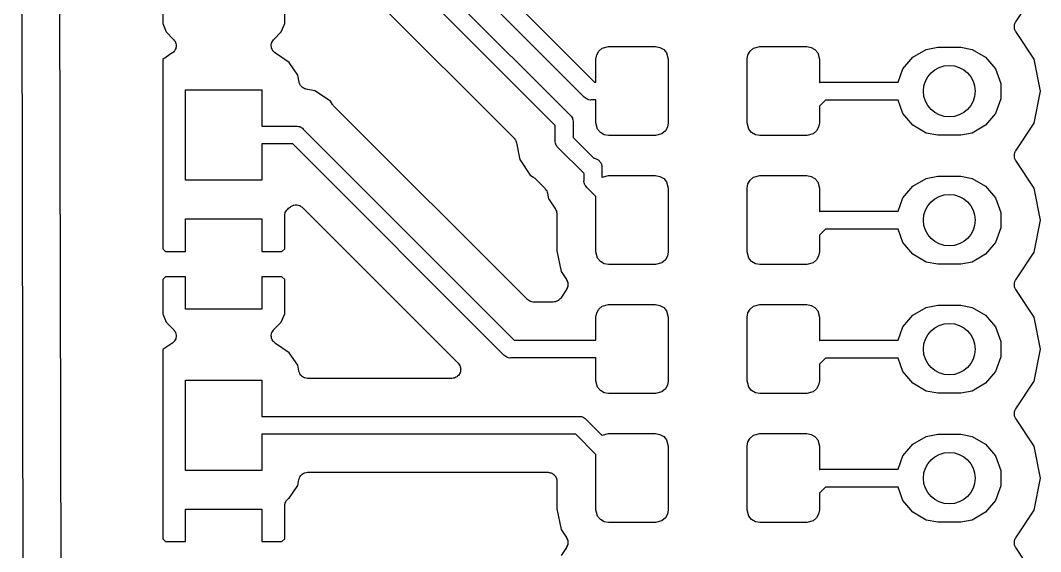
# Model space of a CAD drawing. Extents: x 81 to 178, y -172 to -32.
# Drawn here: x 121.16 to 141.24, y -93.01 to -82.55 of the extents above; entities that cross this region are included whole.
import ezdxf

# ---------------------------------------------------------------- set-up
doc = ezdxf.new("R2010")
doc.units = 0
doc.header["$MEASUREMENT"] = 0
doc.layers.add('BLACK', color=7, linetype='CONTINUOUS')

msp = doc.modelspace()

# ---------------------------------------------------------------- linework, layer by layer
at = {"layer": 'BLACK', "linetype": 'CONTINUOUS'}
for p, q in [((121.158, -69.7485), (121.285, -129.451)), ((121.97, -99.0132), (121.909, -70.2095)), ((127.062, -78.3688), (132.462, -83.769)), ((132.26, -84.0623), (126.768, -78.5704)), ((126.54, -78.9783), (131.983, -84.4212)), ((131.689, -84.6229), (126.338, -79.2716)), ((126.66, -80.6539), (130.88, -84.8739)), ((123.961, -81.9403), (123.961, -82.6161)), ((126.361, -82.6161), (126.361, -81.9403)), ((140.755, -82.5798), (141.118, -82.0366)), ((123.961, -82.6161), (124.03, -82.7815)), ((126.292, -82.7815), (126.361, -82.6161)), ((140.727, -82.6579), (140.73, -82.6469)), ((140.728, -82.677), (140.727, -82.6579)), ((140.727, -82.6961), (140.728, -82.677)), ((140.73, -82.7071), (140.727, -82.6961)), ((140.73, -82.6469), (140.731, -82.6354)), ((140.731, -82.7186), (140.73, -82.7071)), ((140.731, -82.6354), (140.739, -82.6179)), ((140.739, -82.7361), (140.731, -82.7186)), ((140.739, -82.6179), (140.744, -82.5996)), ((140.744, -82.7544), (140.739, -82.7361)), ((140.744, -82.5996), (140.751, -82.5903)), ((140.751, -82.5903), (140.755, -82.5798)), ((124.03, -82.7815), (124.174, -82.9264)), ((124.174, -82.9264), (124.176, -82.9291)), ((124.176, -82.9291), (124.176, -82.9293)), ((124.176, -82.9293), (124.178, -82.9312)), ((124.178, -82.9312), (124.182, -82.9347)), ((124.182, -82.9347), (124.195, -82.9559)), ((126.127, -82.9559), (126.14, -82.9347)), ((126.14, -82.9347), (126.144, -82.9312)), ((126.144, -82.9312), (126.146, -82.9293)), ((126.146, -82.9291), (126.148, -82.9264)), ((126.146, -82.9293), (126.146, -82.9291)), ((126.148, -82.9264), (126.292, -82.7815)), ((140.751, -82.7637), (140.744, -82.7544)), ((140.755, -82.7742), (140.751, -82.7637)), ((141.118, -83.3174), (140.755, -82.7742)), ((124.19, -83.1553), (124.187, -83.1596)), ((124.191, -83.1538), (124.19, -83.1553)), ((124.192, -83.1529), (124.191, -83.1538)), ((124.194, -83.1505), (124.192, -83.1529)), ((124.204, -83.1281), (124.194, -83.1505)), ((124.195, -82.9559), (124.209, -82.9762)), ((124.216, -83.1063), (124.204, -83.1281)), ((124.209, -82.9762), (124.21, -82.9797)), ((124.21, -82.9797), (124.21, -82.9798)), ((124.21, -82.9798), (124.211, -82.9809)), ((124.211, -82.9809), (124.211, -82.9817)), ((124.211, -82.9817), (124.214, -82.9866)), ((124.214, -82.9866), (124.219, -83.011)), ((124.217, -83.101), (124.216, -83.1063)), ((124.218, -83.0993), (124.217, -83.101)), ((124.22, -83.0955), (124.218, -83.0988)), ((124.218, -83.0988), (124.218, -83.0993)), ((124.219, -83.011), (124.225, -83.0349)), ((124.222, -83.0708), (124.22, -83.0955)), ((124.226, -83.0462), (124.222, -83.0708)), ((124.225, -83.0349), (124.225, -83.0387)), ((124.225, -83.0387), (124.225, -83.0388)), ((124.225, -83.0388), (124.225, -83.0406)), ((124.225, -83.0406), (124.226, -83.0462)), ((126.096, -83.0462), (126.097, -83.0406)), ((126.1, -83.0707), (126.096, -83.0462)), ((126.097, -83.0349), (126.103, -83.0109)), ((126.097, -83.0387), (126.097, -83.0349)), ((126.097, -83.0388), (126.097, -83.0387)), ((126.097, -83.0406), (126.097, -83.0388)), ((126.102, -83.0955), (126.1, -83.0707)), ((126.104, -83.0988), (126.102, -83.0955)), ((126.103, -83.0109), (126.108, -82.9866)), ((126.104, -83.0993), (126.104, -83.0988)), ((126.105, -83.101), (126.104, -83.0993)), ((126.106, -83.1063), (126.105, -83.101)), ((126.117, -83.1281), (126.106, -83.1063)), ((126.108, -82.9866), (126.111, -82.9817)), ((126.111, -82.9809), (126.112, -82.9798)), ((126.111, -82.9817), (126.111, -82.9809)), ((126.112, -82.9797), (126.113, -82.9762)), ((126.112, -82.9798), (126.112, -82.9797)), ((126.113, -82.9762), (126.127, -82.9559)), ((126.128, -83.1505), (126.117, -83.1281)), ((126.13, -83.1529), (126.128, -83.1505)), ((126.131, -83.1538), (126.13, -83.1529)), ((126.132, -83.1553), (126.131, -83.1538)), ((126.135, -83.1596), (126.132, -83.1553)), ((132.548, -83.1583), (132.614, -83.1025)), ((132.614, -83.1025), (132.739, -83.069)), ((132.739, -83.069), (133.664, -83.069)), ((133.664, -83.069), (133.75, -83.0841)), ((133.75, -83.0841), (133.825, -83.1275)), ((133.825, -83.1275), (133.881, -83.194)), ((135.523, -83.1583), (135.589, -83.1025)), ((135.589, -83.1025), (135.714, -83.069)), ((135.714, -83.069), (136.639, -83.069)), ((136.639, -83.069), (136.725, -83.0841)), ((136.725, -83.0841), (136.8, -83.1275)), ((136.8, -83.1275), (136.856, -83.194)), ((138.73, -83.2752), (138.994, -83.123)), ((138.994, -83.123), (139.218, -83.0834)), ((139.218, -83.0834), (139.674, -83.0834)), ((139.674, -83.0834), (139.898, -83.123)), ((139.898, -83.123), (140.162, -83.2752)), ((124.141, -83.1998), (123.961, -83.3203)), ((123.961, -83.3203), (123.961, -86.3965)), ((124.142, -83.1997), (124.141, -83.1998)), ((124.147, -83.1958), (124.142, -83.1994)), ((124.142, -83.1994), (124.142, -83.1997)), ((124.148, -83.1948), (124.147, -83.1958)), ((124.151, -83.1935), (124.148, -83.1948)), ((124.169, -83.176), (124.151, -83.1935)), ((124.187, -83.1596), (124.169, -83.176)), ((126.153, -83.176), (126.135, -83.1596)), ((126.171, -83.1935), (126.153, -83.176)), ((126.174, -83.1948), (126.171, -83.1935)), ((126.175, -83.1958), (126.174, -83.1948)), ((126.18, -83.1994), (126.175, -83.1958)), ((126.18, -83.1997), (126.18, -83.1994)), ((126.181, -83.1998), (126.18, -83.1997)), ((126.452, -83.3809), (126.181, -83.1998)), ((132.489, -83.319), (132.504, -83.2335)), ((132.489, -83.769), (132.489, -83.319)), ((132.504, -83.2335), (132.548, -83.1583)), ((133.881, -83.194), (133.914, -83.319)), ((133.914, -83.319), (133.914, -84.569)), ((135.464, -83.319), (135.479, -83.2335)), ((135.464, -84.569), (135.464, -83.319)), ((135.479, -83.2335), (135.523, -83.1583)), ((136.856, -83.194), (136.889, -83.319)), ((136.889, -83.319), (136.889, -83.7775)), ((138.534, -83.5085), (138.73, -83.2752)), ((140.162, -83.2752), (140.358, -83.5085)), ((141.244, -83.947), (141.118, -83.3174)), ((126.617, -83.629), (126.452, -83.3809)), ((138.438, -83.772), (138.534, -83.5085)), ((140.358, -83.5085), (140.462, -83.7947)), ((126.645, -83.7684), (126.617, -83.629)), ((124.411, -85.7016), (124.411, -83.9216)), ((124.411, -83.9216), (125.911, -83.9216)), ((125.911, -83.9216), (125.911, -84.6366)), ((126.649, -83.7791), (126.645, -83.7684)), ((126.651, -83.7905), (126.649, -83.7791)), ((126.66, -83.8073), (126.651, -83.7905)), ((126.667, -83.8251), (126.66, -83.8073)), ((126.675, -83.8337), (126.667, -83.8251)), ((126.68, -83.8438), (126.675, -83.8337)), ((126.695, -83.8564), (126.68, -83.8438)), ((126.707, -83.8707), (126.695, -83.8564)), ((126.717, -83.8763), (126.707, -83.8707)), ((126.726, -83.8839), (126.717, -83.8763)), ((126.744, -83.8908), (126.726, -83.8839)), ((126.761, -83.9), (126.744, -83.8908)), ((126.772, -83.9017), (126.761, -83.9)), ((126.783, -83.9059), (126.772, -83.9017)), ((126.956, -83.9403), (126.783, -83.9059)), ((127.261, -84.1447), (126.956, -83.9403)), ((132.462, -83.769), (132.489, -83.769)), ((136.889, -83.7775), (136.898, -83.776)), ((136.898, -83.776), (136.92, -83.77)), ((136.92, -83.77), (136.943, -83.772)), ((136.943, -83.772), (138.438, -83.772)), ((140.462, -83.7947), (140.462, -84.0993)), ((141.118, -84.5766), (141.244, -83.947)), ((127.304, -84.2076), (127.261, -84.1447)), ((132.275, -84.0801), (132.26, -84.0623)), ((132.295, -84.0917), (132.275, -84.0801)), ((132.314, -84.1051), (132.295, -84.0917)), ((132.322, -84.1071), (132.314, -84.1051)), ((132.329, -84.111), (132.322, -84.1071)), ((132.351, -84.115), (132.329, -84.111)), ((132.374, -84.121), (132.351, -84.115)), ((132.397, -84.119), (132.374, -84.121)), ((132.489, -84.119), (132.397, -84.119)), ((132.489, -84.569), (132.489, -84.119)), ((137.008, -84.122), (136.889, -84.241)), ((138.438, -84.122), (137.008, -84.122)), ((138.534, -84.3855), (138.438, -84.122)), ((140.462, -84.0993), (140.358, -84.3855)), ((127.315, -84.2201), (127.304, -84.2076)), ((127.325, -84.2341), (127.315, -84.2201)), ((131.139, -88.0477), (127.325, -84.2341)), ((136.889, -84.241), (136.889, -84.569)), ((131.983, -84.4212), (132, -84.4362)), ((132, -84.4362), (132.012, -84.4563)), ((132.012, -84.4563), (132.025, -84.4753)), ((132.025, -84.4753), (132.027, -84.4828)), ((132.027, -84.4828), (132.031, -84.4896)), ((132.031, -84.4896), (132.035, -84.5125)), ((132.035, -84.5125), (132.041, -84.5349)), ((132.041, -84.5349), (132.039, -84.558)), ((132.039, -84.558), (132.039, -84.859)), ((138.73, -84.6188), (138.534, -84.3855)), ((140.358, -84.3855), (140.162, -84.6188)), ((125.911, -84.6366), (126.587, -84.6366)), ((126.587, -84.6366), (126.61, -84.6346)), ((126.61, -84.6346), (126.633, -84.6406)), ((126.633, -84.6406), (126.655, -84.6446)), ((126.655, -84.6446), (126.662, -84.6485)), ((126.662, -84.6485), (126.67, -84.6506)), ((126.67, -84.6506), (126.689, -84.6639)), ((126.689, -84.6639), (126.709, -84.6755)), ((126.709, -84.6755), (126.724, -84.6933)), ((126.724, -84.6933), (130.879, -88.849)), ((131.689, -84.9238), (131.689, -84.6229)), ((132.523, -84.694), (132.489, -84.569)), ((132.579, -84.7605), (132.523, -84.694)), ((132.654, -84.8039), (132.579, -84.7605)), ((133.856, -84.7297), (133.789, -84.7855)), ((133.899, -84.6545), (133.856, -84.7297)), ((133.914, -84.569), (133.899, -84.6545)), ((135.498, -84.694), (135.464, -84.569)), ((135.554, -84.7605), (135.498, -84.694)), ((135.629, -84.8039), (135.554, -84.7605)), ((136.831, -84.7297), (136.764, -84.7855)), ((136.874, -84.6545), (136.831, -84.7297)), ((136.889, -84.569), (136.874, -84.6545)), ((138.994, -84.771), (138.73, -84.6188)), ((140.162, -84.6188), (139.898, -84.771)), ((140.755, -85.1198), (141.118, -84.5766)), ((130.88, -84.8739), (130.892, -84.8911)), ((130.892, -84.8911), (130.906, -84.9068)), ((130.906, -84.9068), (130.909, -84.9158)), ((130.909, -84.9158), (130.915, -84.9237)), ((130.915, -84.9237), (130.92, -84.9439)), ((130.92, -84.9439), (130.928, -84.9635)), ((130.928, -84.9635), (130.981, -85.2307)), ((131.687, -84.9469), (131.689, -84.9238)), ((131.693, -84.9694), (131.687, -84.9469)), ((132.039, -84.859), (132.449, -85.269)), ((132.739, -84.819), (132.654, -84.8039)), ((133.664, -84.819), (132.739, -84.819)), ((133.789, -84.7855), (133.664, -84.819)), ((135.714, -84.819), (135.629, -84.8039)), ((136.639, -84.819), (135.714, -84.819)), ((136.764, -84.7855), (136.639, -84.819)), ((139.218, -84.8106), (138.994, -84.771)), ((139.674, -84.8106), (139.218, -84.8106)), ((139.898, -84.771), (139.674, -84.8106)), ((126.522, -84.9866), (125.911, -84.9866)), ((125.911, -84.9866), (125.911, -85.7016)), ((130.678, -89.1424), (126.522, -84.9866)), ((131.697, -84.9922), (131.693, -84.9694)), ((131.701, -84.999), (131.697, -84.9922)), ((131.703, -85.0065), (131.701, -84.999)), ((131.717, -85.0256), (131.703, -85.0065)), ((131.728, -85.0457), (131.717, -85.0256)), ((131.746, -85.0606), (131.728, -85.0457)), ((132.248, -85.5624), (131.746, -85.0606)), ((140.731, -85.1754), (140.739, -85.1579)), ((140.739, -85.1579), (140.744, -85.1396)), ((140.744, -85.1396), (140.751, -85.1303)), ((140.751, -85.1303), (140.755, -85.1198)), ((130.981, -85.2307), (130.981, -85.2307)), ((130.981, -85.2307), (130.993, -85.2924)), ((130.993, -85.2924), (131.197, -85.5983)), ((132.449, -85.269), (132.461, -85.269)), ((132.461, -85.269), (132.476, -85.2743)), ((132.476, -85.2743), (132.491, -85.277)), ((132.491, -85.277), (132.505, -85.2848)), ((132.505, -85.2848), (132.519, -85.2901)), ((132.519, -85.2901), (132.531, -85.3001)), ((132.531, -85.3001), (132.545, -85.3079)), ((132.545, -85.3079), (132.555, -85.3198)), ((132.555, -85.3198), (132.567, -85.3298)), ((132.567, -85.3298), (132.574, -85.3433)), ((132.574, -85.3433), (132.584, -85.3552)), ((132.584, -85.3552), (132.59, -85.3698)), ((140.727, -85.1979), (140.73, -85.1869)), ((140.728, -85.217), (140.727, -85.1979)), ((140.727, -85.2361), (140.728, -85.217)), ((140.73, -85.2471), (140.727, -85.2361)), ((140.73, -85.1869), (140.731, -85.1754)), ((140.731, -85.2586), (140.73, -85.2471)), ((140.739, -85.2761), (140.731, -85.2586)), ((140.744, -85.2944), (140.739, -85.2761)), ((140.751, -85.3037), (140.744, -85.2944)), ((140.755, -85.3142), (140.751, -85.3037)), ((141.118, -85.8574), (140.755, -85.3142)), ((132.255, -85.5716), (132.248, -85.5624)), ((132.59, -85.3698), (132.597, -85.3832)), ((132.597, -85.3832), (132.6, -85.3985)), ((132.6, -85.3985), (132.605, -85.4132)), ((132.605, -85.4132), (132.605, -85.4287)), ((132.605, -85.4287), (132.605, -85.4287)), ((132.605, -85.4287), (132.605, -85.6402)), ((125.911, -85.7016), (124.411, -85.7016)), ((131.197, -85.5983), (131.26, -85.6404)), ((131.26, -85.6404), (131.273, -85.6523)), ((131.273, -85.6523), (131.287, -85.6621)), ((131.287, -85.6621), (131.487, -85.8623)), ((132.253, -85.7281), (132.255, -85.705)), ((132.259, -85.7506), (132.253, -85.7281)), ((132.255, -85.705), (132.255, -85.5716)), ((132.264, -85.7734), (132.259, -85.7506)), ((132.605, -85.6402), (132.611, -85.6455)), ((132.611, -85.6455), (132.614, -85.6425)), ((132.614, -85.6425), (132.739, -85.609)), ((132.739, -85.609), (133.664, -85.609)), ((133.664, -85.609), (133.75, -85.6241)), ((133.75, -85.6241), (133.825, -85.6675)), ((133.825, -85.6675), (133.881, -85.734)), ((133.881, -85.734), (133.914, -85.859)), ((135.479, -85.7735), (135.523, -85.6983)), ((135.523, -85.6983), (135.589, -85.6425)), ((135.589, -85.6425), (135.714, -85.609)), ((135.714, -85.609), (136.639, -85.609)), ((136.639, -85.609), (136.725, -85.6241)), ((136.725, -85.6241), (136.8, -85.6675)), ((136.8, -85.6675), (136.856, -85.734)), ((136.856, -85.734), (136.889, -85.859)), ((138.73, -85.8152), (138.994, -85.663)), ((138.994, -85.663), (139.218, -85.6234)), ((139.218, -85.6234), (139.674, -85.6234)), ((139.674, -85.6234), (139.898, -85.663)), ((139.898, -85.663), (140.162, -85.8152)), ((131.487, -85.8623), (131.499, -85.8795)), ((131.499, -85.8795), (131.513, -85.8953)), ((131.513, -85.8953), (131.516, -85.9043)), ((131.516, -85.9043), (131.522, -85.9121)), ((131.522, -85.9121), (131.527, -85.9324)), ((131.527, -85.9324), (131.535, -85.9519)), ((131.535, -85.9519), (131.558, -86.0666)), ((132.267, -85.7802), (132.264, -85.7734)), ((132.269, -85.7878), (132.267, -85.7802)), ((132.283, -85.8068), (132.269, -85.7878)), ((132.294, -85.8269), (132.283, -85.8068)), ((132.312, -85.8418), (132.294, -85.8269)), ((132.489, -86.019), (132.312, -85.8418)), ((133.914, -85.859), (133.914, -87.109)), ((135.464, -85.859), (135.479, -85.7735)), ((135.464, -87.109), (135.464, -85.859)), ((136.889, -85.859), (136.889, -86.3175)), ((138.534, -86.0485), (138.73, -85.8152)), ((140.162, -85.8152), (140.358, -86.0485)), ((141.244, -86.487), (141.118, -85.8574)), ((131.558, -86.0666), (131.559, -86.0736)), ((131.559, -86.0736), (131.692, -86.272)), ((132.489, -87.109), (132.489, -86.019)), ((138.438, -86.312), (138.534, -86.0485)), ((140.358, -86.0485), (140.462, -86.3347)), ((126.365, -86.3721), (126.368, -86.3475)), ((126.368, -86.3475), (126.371, -86.3423)), ((126.371, -86.3423), (126.372, -86.3366)), ((126.372, -86.3366), (126.384, -86.3152)), ((126.384, -86.3152), (126.395, -86.293)), ((126.395, -86.293), (126.399, -86.289)), ((126.399, -86.289), (126.402, -86.284)), ((126.402, -86.284), (126.421, -86.2681)), ((126.421, -86.2681), (126.439, -86.251)), ((126.439, -86.251), (126.466, -86.2326)), ((126.466, -86.2326), (126.482, -86.2166)), ((126.482, -86.2166), (126.483, -86.2157)), ((126.483, -86.2157), (126.485, -86.2144)), ((126.485, -86.2144), (126.511, -86.2023)), ((126.511, -86.2023), (126.536, -86.1897)), ((126.536, -86.1897), (126.538, -86.1895)), ((126.538, -86.1895), (126.54, -86.1887)), ((126.54, -86.1887), (126.568, -86.1862)), ((126.568, -86.1862), (126.597, -86.1831)), ((126.597, -86.1831), (126.598, -86.1836)), ((126.598, -86.1836), (126.6, -86.1834)), ((126.6, -86.1834), (126.628, -86.1908)), ((126.628, -86.1908), (126.656, -86.1975)), ((126.656, -86.1975), (126.657, -86.1986)), ((126.657, -86.1986), (126.659, -86.1991)), ((126.659, -86.1991), (126.682, -86.2155)), ((126.682, -86.2155), (126.706, -86.2313)), ((126.706, -86.2313), (126.707, -86.2329)), ((126.707, -86.2329), (126.709, -86.234)), ((126.709, -86.234), (129.778, -89.3029)), ((131.692, -86.272), (131.7, -86.2912)), ((131.7, -86.2912), (131.711, -86.3093)), ((131.711, -86.3093), (131.712, -86.3188)), ((131.712, -86.3188), (131.716, -86.3276)), ((131.716, -86.3276), (131.718, -86.3485)), ((131.718, -86.3485), (131.721, -86.3692)), ((131.721, -86.3692), (131.721, -87.0918)), ((136.889, -86.3175), (136.898, -86.316)), ((136.898, -86.316), (136.92, -86.31)), ((136.92, -86.31), (136.943, -86.312)), ((136.943, -86.312), (138.438, -86.312)), ((140.462, -86.3347), (140.462, -86.6393)), ((123.961, -86.3965), (123.961, -86.3965)), ((123.961, -86.3965), (123.961, -87.0479)), ((124.411, -87.1016), (124.411, -86.4616)), ((124.411, -86.4616), (125.911, -86.4616)), ((125.911, -86.4616), (125.911, -87.1016)), ((126.361, -86.3965), (126.365, -86.3721)), ((126.361, -87.0479), (126.361, -86.3965)), ((141.118, -87.1166), (141.244, -86.487)), ((137.008, -86.662), (136.889, -86.781)), ((138.438, -86.662), (137.008, -86.662)), ((138.534, -86.9255), (138.438, -86.662)), ((140.462, -86.6393), (140.358, -86.9255)), ((136.889, -86.781), (136.889, -87.109)), ((138.73, -87.1588), (138.534, -86.9255)), ((140.358, -86.9255), (140.162, -87.1588)), ((123.961, -87.0479), (124.015, -87.1016)), ((124.015, -87.1016), (124.411, -87.1016)), ((125.911, -87.1016), (126.307, -87.1016)), ((126.307, -87.1016), (126.361, -87.0479)), ((131.721, -87.0918), (131.802, -87.4973)), ((132.523, -87.234), (132.489, -87.109)), ((133.914, -87.109), (133.899, -87.1945)), ((135.498, -87.234), (135.464, -87.109)), ((136.889, -87.109), (136.874, -87.1945)), ((138.994, -87.311), (138.73, -87.1588)), ((140.162, -87.1588), (139.898, -87.311)), ((140.755, -87.6598), (141.118, -87.1166)), ((132.579, -87.3005), (132.523, -87.234)), ((132.654, -87.3439), (132.579, -87.3005)), ((132.739, -87.359), (132.654, -87.3439)), ((133.664, -87.359), (132.739, -87.359)), ((133.789, -87.3255), (133.664, -87.359)), ((133.856, -87.2697), (133.789, -87.3255)), ((133.899, -87.1945), (133.856, -87.2697)), ((135.554, -87.3005), (135.498, -87.234)), ((135.629, -87.3439), (135.554, -87.3005)), ((135.714, -87.359), (135.629, -87.3439)), ((136.639, -87.359), (135.714, -87.359)), ((136.764, -87.3255), (136.639, -87.359)), ((136.831, -87.2697), (136.764, -87.3255)), ((136.874, -87.1945), (136.831, -87.2697)), ((139.218, -87.3506), (138.994, -87.311)), ((139.674, -87.3506), (139.218, -87.3506)), ((139.898, -87.311), (139.674, -87.3506)), ((131.802, -87.4973), (131.908, -87.6568)), ((124.015, -87.6016), (123.961, -87.6553)), ((123.961, -87.6553), (123.961, -88.3311)), ((124.411, -87.6016), (124.015, -87.6016)), ((124.411, -88.2416), (124.411, -87.6016)), ((126.307, -87.6016), (125.911, -87.6016)), ((125.911, -87.6016), (125.911, -88.2416)), ((126.361, -87.6553), (126.307, -87.6016)), ((126.361, -88.3311), (126.361, -87.6553)), ((131.908, -87.6568), (131.913, -87.6673)), ((131.913, -87.6673), (131.92, -87.6766)), ((131.92, -87.6766), (131.925, -87.6949)), ((131.925, -87.6949), (131.933, -87.7124)), ((131.933, -87.7124), (131.934, -87.7239)), ((131.934, -87.7239), (131.937, -87.7349)), ((131.937, -87.7731), (131.934, -87.7841)), ((131.937, -87.7349), (131.936, -87.754)), ((131.936, -87.754), (131.937, -87.7731)), ((140.727, -87.7379), (140.73, -87.7269)), ((140.728, -87.757), (140.727, -87.7379)), ((140.727, -87.7761), (140.728, -87.757)), ((140.73, -87.7269), (140.731, -87.7154)), ((140.731, -87.7154), (140.739, -87.6979)), ((140.739, -87.6979), (140.744, -87.6796)), ((140.744, -87.6796), (140.751, -87.6703)), ((140.751, -87.6703), (140.755, -87.6598)), ((131.908, -87.8512), (131.795, -88.0212)), ((131.913, -87.8407), (131.908, -87.8512)), ((131.92, -87.8314), (131.913, -87.8407)), ((131.925, -87.8131), (131.92, -87.8314)), ((131.933, -87.7956), (131.925, -87.8131)), ((131.934, -87.7841), (131.933, -87.7956)), ((140.73, -87.7871), (140.727, -87.7761)), ((140.731, -87.7986), (140.73, -87.7871)), ((140.739, -87.8161), (140.731, -87.7986)), ((140.744, -87.8344), (140.739, -87.8161)), ((140.751, -87.8437), (140.744, -87.8344)), ((140.755, -87.8542), (140.751, -87.8437)), ((141.118, -88.3974), (140.755, -87.8542)), ((131.145, -88.0522), (131.139, -88.0477)), ((131.15, -88.0581), (131.145, -88.0522)), ((131.17, -88.0695), (131.15, -88.0581)), ((131.189, -88.0826), (131.17, -88.0695)), ((131.196, -88.0846), (131.189, -88.0826)), ((131.203, -88.0884), (131.196, -88.0846)), ((131.225, -88.0924), (131.203, -88.0884)), ((131.247, -88.0983), (131.225, -88.0924)), ((131.255, -88.0977), (131.247, -88.0983)), ((131.263, -88.099), (131.255, -88.0977)), ((131.649, -88.099), (131.263, -88.099)), ((131.674, -88.0947), (131.649, -88.099)), ((131.698, -88.092), (131.674, -88.0947)), ((131.703, -88.0895), (131.698, -88.092)), ((131.709, -88.0884), (131.703, -88.0895)), ((131.731, -88.0761), (131.709, -88.0884)), ((131.753, -88.0651), (131.731, -88.0761)), ((131.757, -88.061), (131.753, -88.0651)), ((131.762, -88.0581), (131.757, -88.061)), ((131.778, -88.0391), (131.762, -88.0581)), ((131.795, -88.0212), (131.778, -88.0391)), ((132.614, -88.1825), (132.739, -88.149)), ((132.739, -88.149), (133.664, -88.149)), ((133.664, -88.149), (133.75, -88.1641)), ((133.75, -88.1641), (133.825, -88.2075)), ((135.589, -88.1825), (135.714, -88.149)), ((135.714, -88.149), (136.639, -88.149)), ((136.639, -88.149), (136.725, -88.1641)), ((136.725, -88.1641), (136.8, -88.2075)), ((138.994, -88.203), (139.218, -88.1634)), ((139.218, -88.1634), (139.674, -88.1634)), ((139.674, -88.1634), (139.898, -88.203)), ((123.961, -88.3311), (124.03, -88.4965)), ((125.911, -88.2416), (124.411, -88.2416)), ((126.292, -88.4965), (126.361, -88.3311)), ((132.489, -88.399), (132.504, -88.3135)), ((132.504, -88.3135), (132.548, -88.2383)), ((132.548, -88.2383), (132.614, -88.1825)), ((133.825, -88.2075), (133.881, -88.274)), ((133.881, -88.274), (133.914, -88.399)), ((135.464, -88.399), (135.479, -88.3135)), ((135.479, -88.3135), (135.523, -88.2383)), ((135.523, -88.2383), (135.589, -88.1825)), ((136.8, -88.2075), (136.856, -88.274)), ((136.856, -88.274), (136.889, -88.399)), ((138.534, -88.5885), (138.73, -88.3552)), ((138.73, -88.3552), (138.994, -88.203)), ((139.898, -88.203), (140.162, -88.3552)), ((140.162, -88.3552), (140.358, -88.5885)), ((124.03, -88.4965), (124.174, -88.6414)), ((126.148, -88.6414), (126.292, -88.4965)), ((132.489, -88.849), (132.489, -88.399)), ((133.914, -88.399), (133.914, -89.649)), ((135.464, -89.649), (135.464, -88.399)), ((136.889, -88.399), (136.889, -88.8575)), ((141.244, -89.027), (141.118, -88.3974)), ((124.174, -88.6414), (124.176, -88.6441)), ((124.176, -88.6441), (124.176, -88.6443)), ((124.176, -88.6443), (124.178, -88.6462)), ((124.178, -88.6462), (124.182, -88.6497)), ((124.182, -88.6497), (124.195, -88.6709)), ((124.195, -88.6709), (124.209, -88.6912)), ((124.209, -88.6912), (124.21, -88.6947)), ((124.21, -88.6947), (124.21, -88.6948)), ((124.21, -88.6948), (124.211, -88.6959)), ((124.211, -88.6959), (124.211, -88.6967)), ((124.211, -88.6967), (124.214, -88.7016)), ((124.214, -88.7016), (124.219, -88.726)), ((124.219, -88.726), (124.225, -88.7499)), ((124.226, -88.7612), (124.222, -88.7858)), ((124.225, -88.7499), (124.225, -88.7537)), ((124.225, -88.7537), (124.225, -88.7538)), ((124.225, -88.7538), (124.225, -88.7556)), ((124.225, -88.7556), (124.226, -88.7612)), ((126.096, -88.7612), (126.097, -88.7556)), ((126.1, -88.7857), (126.096, -88.7612)), ((126.097, -88.7499), (126.103, -88.7259)), ((126.097, -88.7537), (126.097, -88.7499)), ((126.097, -88.7538), (126.097, -88.7537)), ((126.097, -88.7556), (126.097, -88.7538)), ((126.103, -88.7259), (126.108, -88.7016)), ((126.108, -88.7016), (126.111, -88.6967)), ((126.111, -88.6959), (126.112, -88.6948)), ((126.111, -88.6967), (126.111, -88.6959)), ((126.112, -88.6947), (126.113, -88.6912)), ((126.112, -88.6948), (126.112, -88.6947)), ((126.113, -88.6912), (126.127, -88.6709)), ((126.127, -88.6709), (126.14, -88.6497)), ((126.14, -88.6497), (126.144, -88.6462)), ((126.144, -88.6462), (126.146, -88.6443)), ((126.146, -88.6441), (126.148, -88.6414)), ((126.146, -88.6443), (126.146, -88.6441)), ((138.438, -88.852), (138.534, -88.5885)), ((140.358, -88.5885), (140.462, -88.8747)), ((124.141, -88.9148), (123.961, -89.0353)), ((124.142, -88.9147), (124.141, -88.9148)), ((124.147, -88.9108), (124.142, -88.9144)), ((124.142, -88.9144), (124.142, -88.9147)), ((124.148, -88.9098), (124.147, -88.9108)), ((124.151, -88.9085), (124.148, -88.9098)), ((124.169, -88.891), (124.151, -88.9085)), ((124.187, -88.8746), (124.169, -88.891)), ((124.19, -88.8703), (124.187, -88.8746)), ((124.191, -88.8688), (124.19, -88.8703)), ((124.192, -88.8679), (124.191, -88.8688)), ((124.194, -88.8655), (124.192, -88.8679)), ((124.204, -88.8431), (124.194, -88.8655)), ((124.216, -88.8213), (124.204, -88.8431)), ((124.217, -88.816), (124.216, -88.8213)), ((124.218, -88.8143), (124.217, -88.816)), ((124.22, -88.8105), (124.218, -88.8138)), ((124.218, -88.8138), (124.218, -88.8143)), ((124.222, -88.7858), (124.22, -88.8105)), ((126.102, -88.8105), (126.1, -88.7857)), ((126.104, -88.8138), (126.102, -88.8105)), ((126.104, -88.8143), (126.104, -88.8138)), ((126.105, -88.816), (126.104, -88.8143)), ((126.106, -88.8213), (126.105, -88.816)), ((126.117, -88.8431), (126.106, -88.8213)), ((126.128, -88.8655), (126.117, -88.8431)), ((126.13, -88.8679), (126.128, -88.8655)), ((126.131, -88.8688), (126.13, -88.8679)), ((126.132, -88.8703), (126.131, -88.8688)), ((126.135, -88.8746), (126.132, -88.8703)), ((126.153, -88.891), (126.135, -88.8746)), ((126.171, -88.9085), (126.153, -88.891)), ((126.174, -88.9098), (126.171, -88.9085)), ((126.175, -88.9108), (126.174, -88.9098)), ((126.18, -88.9144), (126.175, -88.9108)), ((126.18, -88.9147), (126.18, -88.9144)), ((126.181, -88.9148), (126.18, -88.9147)), ((126.452, -89.0959), (126.181, -88.9148)), ((130.879, -88.849), (132.489, -88.849)), ((136.889, -88.8575), (136.898, -88.856)), ((136.898, -88.856), (136.92, -88.85)), ((136.92, -88.85), (136.943, -88.852)), ((136.943, -88.852), (138.438, -88.852)), ((140.462, -88.8747), (140.462, -89.1793)), ((123.961, -89.0353), (123.961, -92.1115)), ((126.617, -89.344), (126.452, -89.0959)), ((130.693, -89.1601), (130.678, -89.1424)), ((130.713, -89.1717), (130.693, -89.1601)), ((130.732, -89.1851), (130.713, -89.1717)), ((140.462, -89.1793), (140.358, -89.4655)), ((141.118, -89.6566), (141.244, -89.027)), ((126.641, -89.4608), (126.617, -89.344)), ((129.778, -89.3029), (129.791, -89.3216)), ((129.791, -89.3216), (129.806, -89.3391)), ((129.806, -89.3391), (129.808, -89.3463)), ((129.808, -89.3463), (129.813, -89.3527)), ((129.813, -89.3527), (129.819, -89.3747)), ((129.819, -89.3747), (129.826, -89.3962)), ((130.739, -89.1871), (130.732, -89.1851)), ((130.746, -89.191), (130.739, -89.1871)), ((130.769, -89.195), (130.746, -89.191)), ((130.792, -89.201), (130.769, -89.195)), ((130.815, -89.199), (130.792, -89.201)), ((132.489, -89.199), (130.815, -89.199)), ((132.489, -89.649), (132.489, -89.199)), ((137.008, -89.202), (136.889, -89.321)), ((136.889, -89.321), (136.889, -89.649)), ((138.438, -89.202), (137.008, -89.202)), ((138.534, -89.4655), (138.438, -89.202)), ((126.651, -89.4873), (126.641, -89.4608)), ((126.661, -89.5141), (126.651, -89.4873)), ((126.662, -89.5156), (126.661, -89.5141)), ((126.663, -89.5174), (126.662, -89.5156)), ((126.682, -89.5388), (126.663, -89.5174)), ((126.7, -89.5607), (126.682, -89.5388)), ((126.702, -89.5616), (126.7, -89.5607)), ((126.703, -89.5631), (126.702, -89.5616)), ((126.728, -89.5768), (126.703, -89.5631)), ((126.752, -89.5911), (126.728, -89.5768)), ((129.734, -89.5796), (129.714, -89.5911)), ((129.754, -89.57), (129.734, -89.5796)), ((129.76, -89.5645), (129.754, -89.57)), ((129.766, -89.5607), (129.76, -89.5645)), ((129.781, -89.5432), (129.766, -89.5607)), ((129.797, -89.527), (129.781, -89.5432)), ((129.801, -89.52), (129.797, -89.527)), ((129.806, -89.5141), (129.801, -89.52)), ((129.813, -89.4926), (129.806, -89.5141)), ((129.823, -89.4719), (129.813, -89.4926)), ((129.824, -89.4642), (129.823, -89.4719)), ((129.826, -89.457), (129.824, -89.4642)), ((129.826, -89.3962), (129.826, -89.4039)), ((129.826, -89.4039), (129.828, -89.4114)), ((129.828, -89.4114), (129.826, -89.4341)), ((129.826, -89.4341), (129.826, -89.457)), ((138.73, -89.6988), (138.534, -89.4655)), ((140.358, -89.4655), (140.162, -89.6988)), ((124.411, -91.4166), (124.411, -89.6366)), ((124.411, -89.6366), (125.911, -89.6366)), ((125.911, -89.6366), (125.911, -90.3516)), ((126.754, -89.5914), (126.752, -89.5911)), ((126.756, -89.5923), (126.754, -89.5914)), ((126.784, -89.5967), (126.756, -89.5923)), ((126.812, -89.6016), (126.784, -89.5967)), ((129.654, -89.6016), (126.812, -89.6016)), ((129.676, -89.5976), (129.654, -89.6016)), ((129.699, -89.5956), (129.676, -89.5976)), ((129.706, -89.5924), (129.699, -89.5956)), ((129.714, -89.5911), (129.706, -89.5924)), ((132.523, -89.774), (132.489, -89.649)), ((132.579, -89.8405), (132.523, -89.774)), ((133.899, -89.7345), (133.856, -89.8097)), ((133.914, -89.649), (133.899, -89.7345)), ((135.498, -89.774), (135.464, -89.649)), ((135.554, -89.8405), (135.498, -89.774)), ((136.874, -89.7345), (136.831, -89.8097)), ((136.889, -89.649), (136.874, -89.7345)), ((138.994, -89.851), (138.73, -89.6988)), ((140.162, -89.6988), (139.898, -89.851)), ((140.755, -90.1998), (141.118, -89.6566)), ((132.654, -89.8839), (132.579, -89.8405)), ((132.739, -89.899), (132.654, -89.8839)), ((133.664, -89.899), (132.739, -89.899)), ((133.789, -89.8655), (133.664, -89.899)), ((133.856, -89.8097), (133.789, -89.8655)), ((135.629, -89.8839), (135.554, -89.8405)), ((135.714, -89.899), (135.629, -89.8839)), ((136.639, -89.899), (135.714, -89.899)), ((136.764, -89.8655), (136.639, -89.899)), ((136.831, -89.8097), (136.764, -89.8655)), ((139.218, -89.8906), (138.994, -89.851)), ((139.674, -89.8906), (139.218, -89.8906)), ((139.898, -89.851), (139.674, -89.8906)), ((125.911, -90.3516), (132.157, -90.3516)), ((132.157, -90.3516), (132.18, -90.3496)), ((132.18, -90.3496), (132.202, -90.3556)), ((132.202, -90.3556), (132.225, -90.3596)), ((132.225, -90.3596), (132.232, -90.3635)), ((132.232, -90.3635), (132.24, -90.3656)), ((132.24, -90.3656), (132.259, -90.3789)), ((132.259, -90.3789), (132.279, -90.3905)), ((140.727, -90.2779), (140.73, -90.2669)), ((140.728, -90.297), (140.727, -90.2779)), ((140.727, -90.3161), (140.728, -90.297)), ((140.73, -90.3271), (140.727, -90.3161)), ((140.73, -90.2669), (140.731, -90.2554)), ((140.731, -90.3386), (140.73, -90.3271)), ((140.731, -90.2554), (140.739, -90.2379)), ((140.739, -90.3561), (140.731, -90.3386)), ((140.739, -90.2379), (140.744, -90.2196)), ((140.744, -90.3744), (140.739, -90.3561)), ((140.744, -90.2196), (140.751, -90.2103)), ((140.751, -90.3837), (140.744, -90.3744)), ((140.751, -90.2103), (140.755, -90.1998)), ((140.755, -90.3942), (140.751, -90.3837)), ((132.279, -90.3905), (132.294, -90.4083)), ((132.294, -90.4083), (132.611, -90.7255)), ((141.118, -90.9374), (140.755, -90.3942)), ((132.092, -90.7016), (125.911, -90.7016)), ((125.911, -90.7016), (125.911, -91.4166)), ((132.489, -91.099), (132.092, -90.7016)), ((132.611, -90.7255), (132.614, -90.7225)), ((132.614, -90.7225), (132.739, -90.689)), ((132.739, -90.689), (133.664, -90.689)), ((133.664, -90.689), (133.75, -90.7041)), ((133.75, -90.7041), (133.825, -90.7475)), ((133.825, -90.7475), (133.881, -90.814)), ((135.479, -90.8535), (135.523, -90.7783)), ((135.523, -90.7783), (135.589, -90.7225)), ((135.589, -90.7225), (135.714, -90.689)), ((135.714, -90.689), (136.639, -90.689)), ((136.639, -90.689), (136.725, -90.7041)), ((136.725, -90.7041), (136.8, -90.7475)), ((136.8, -90.7475), (136.856, -90.814)), ((138.73, -90.8952), (138.994, -90.743)), ((138.994, -90.743), (139.218, -90.7034)), ((139.218, -90.7034), (139.674, -90.7034)), ((139.674, -90.7034), (139.898, -90.743)), ((139.898, -90.743), (140.162, -90.8952)), ((133.881, -90.814), (133.914, -90.939)), ((133.914, -90.939), (133.914, -92.189)), ((135.464, -90.939), (135.479, -90.8535)), ((135.464, -92.189), (135.464, -90.939)), ((136.856, -90.814), (136.889, -90.939)), ((136.889, -90.939), (136.889, -91.3975)), ((138.534, -91.1285), (138.73, -90.8952)), ((140.162, -90.8952), (140.358, -91.1285)), ((141.244, -91.567), (141.118, -90.9374)), ((132.489, -92.189), (132.489, -91.099)), ((138.438, -91.392), (138.534, -91.1285)), ((140.358, -91.1285), (140.462, -91.4147)), ((136.898, -91.396), (136.92, -91.39)), ((136.92, -91.39), (136.943, -91.392)), ((125.911, -91.4166), (124.411, -91.4166)), ((126.641, -91.5925), (126.651, -91.5659)), ((126.651, -91.5659), (126.661, -91.5391)), ((126.661, -91.5391), (126.662, -91.5376)), ((126.662, -91.5376), (126.663, -91.5358)), ((126.663, -91.5358), (126.682, -91.5144)), ((126.682, -91.5144), (126.7, -91.4926)), ((126.7, -91.4926), (126.702, -91.4916)), ((126.702, -91.4916), (126.703, -91.4901)), ((126.703, -91.4901), (126.728, -91.4764)), ((126.728, -91.4764), (126.752, -91.4622)), ((126.752, -91.4622), (126.754, -91.4618)), ((126.754, -91.4618), (126.756, -91.4609)), ((126.756, -91.4609), (126.784, -91.4566)), ((126.784, -91.4566), (126.812, -91.4516)), ((126.812, -91.4516), (131.546, -91.4516)), ((131.546, -91.4516), (131.561, -91.4543)), ((131.561, -91.4543), (131.577, -91.4543)), ((131.577, -91.4543), (131.591, -91.4595)), ((131.591, -91.4595), (131.606, -91.4622)), ((131.606, -91.4622), (131.619, -91.4698)), ((131.619, -91.4698), (131.634, -91.4751)), ((131.634, -91.4751), (131.645, -91.4849)), ((131.645, -91.4849), (131.659, -91.4926)), ((131.659, -91.4926), (131.669, -91.5043)), ((131.669, -91.5043), (131.68, -91.5141)), ((131.68, -91.5141), (131.688, -91.5274)), ((131.688, -91.5274), (131.698, -91.5391)), ((131.698, -91.5391), (131.703, -91.5535)), ((131.703, -91.5535), (131.711, -91.5668)), ((131.711, -91.5668), (131.713, -91.5818)), ((131.713, -91.5818), (131.719, -91.5962)), ((136.889, -91.3975), (136.898, -91.396)), ((136.943, -91.392), (138.438, -91.392)), ((140.462, -91.4147), (140.462, -91.7193)), ((141.118, -92.1966), (141.244, -91.567)), ((126.452, -91.9573), (126.617, -91.7092)), ((126.617, -91.7092), (126.641, -91.5925)), ((131.719, -91.5962), (131.719, -91.6115)), ((131.719, -91.6115), (131.721, -91.6266)), ((131.721, -91.6266), (131.721, -92.1718)), ((137.008, -91.742), (136.889, -91.861)), ((138.438, -91.742), (137.008, -91.742)), ((138.534, -92.0055), (138.438, -91.742)), ((140.462, -91.7193), (140.358, -92.0055)), ((126.402, -91.999), (126.421, -91.9831)), ((126.421, -91.9831), (126.439, -91.966)), ((126.439, -91.966), (126.452, -91.9573)), ((136.889, -91.861), (136.889, -92.189)), ((123.961, -92.1115), (123.961, -92.1115)), ((123.961, -92.1115), (123.961, -92.7629)), ((124.411, -92.8166), (124.411, -92.1766)), ((124.411, -92.1766), (125.911, -92.1766)), ((125.911, -92.1766), (125.911, -92.8166)), ((126.361, -92.1115), (126.365, -92.0871)), ((126.361, -92.7629), (126.361, -92.1115)), ((126.365, -92.0871), (126.368, -92.0625)), ((126.368, -92.0625), (126.371, -92.0573)), ((126.371, -92.0573), (126.372, -92.0516)), ((126.372, -92.0516), (126.384, -92.0302)), ((126.384, -92.0302), (126.395, -92.008)), ((126.395, -92.008), (126.399, -92.004)), ((126.399, -92.004), (126.402, -91.999)), ((131.721, -92.1718), (131.802, -92.5773)), ((132.523, -92.314), (132.489, -92.189)), ((133.914, -92.189), (133.899, -92.2745)), ((135.498, -92.314), (135.464, -92.189)), ((136.889, -92.189), (136.874, -92.2745)), ((138.73, -92.2388), (138.534, -92.0055)), ((140.358, -92.0055), (140.162, -92.2388)), ((132.579, -92.3805), (132.523, -92.314)), ((132.654, -92.4239), (132.579, -92.3805)), ((133.856, -92.3497), (133.789, -92.4055)), ((133.899, -92.2745), (133.856, -92.3497)), ((135.554, -92.3805), (135.498, -92.314)), ((135.629, -92.4239), (135.554, -92.3805)), ((136.831, -92.3497), (136.764, -92.4055)), ((136.874, -92.2745), (136.831, -92.3497)), ((138.994, -92.391), (138.73, -92.2388)), ((139.218, -92.4306), (138.994, -92.391)), ((139.898, -92.391), (139.674, -92.4306)), ((140.162, -92.2388), (139.898, -92.391)), ((140.755, -92.7398), (141.118, -92.1966)), ((131.802, -92.5773), (131.908, -92.7368)), ((132.739, -92.439), (132.654, -92.4239)), ((133.664, -92.439), (132.739, -92.439)), ((133.789, -92.4055), (133.664, -92.439)), ((135.714, -92.439), (135.629, -92.4239)), ((136.639, -92.439), (135.714, -92.439)), ((136.764, -92.4055), (136.639, -92.439)), ((139.674, -92.4306), (139.218, -92.4306)), ((123.961, -92.7629), (124.015, -92.8166)), ((126.307, -92.8166), (126.361, -92.7629)), ((131.908, -92.7368), (131.913, -92.7473)), ((131.913, -92.7473), (131.92, -92.7566)), ((131.92, -92.7566), (131.925, -92.7749)), ((131.925, -92.7749), (131.933, -92.7924)), ((131.933, -92.7924), (131.934, -92.8039)), ((140.73, -92.8069), (140.731, -92.7954)), ((140.731, -92.7954), (140.739, -92.7779)), ((140.739, -92.7779), (140.744, -92.7596)), ((140.744, -92.7596), (140.751, -92.7503)), ((140.751, -92.7503), (140.755, -92.7398)), ((124.015, -92.8166), (124.411, -92.8166)), ((125.911, -92.8166), (126.307, -92.8166)), ((131.908, -92.9312), (131.802, -93.0907)), ((131.913, -92.9207), (131.908, -92.9312)), ((131.92, -92.9114), (131.913, -92.9207)), ((131.925, -92.8931), (131.92, -92.9114)), ((131.933, -92.8756), (131.925, -92.8931)), ((131.934, -92.8641), (131.933, -92.8756)), ((131.934, -92.8039), (131.937, -92.815)), ((131.937, -92.8531), (131.934, -92.8641)), ((131.937, -92.815), (131.936, -92.834)), ((131.936, -92.834), (131.937, -92.8531)), ((140.727, -92.8179), (140.73, -92.8069)), ((140.728, -92.837), (140.727, -92.8179)), ((140.727, -92.8561), (140.728, -92.837)), ((140.73, -92.8671), (140.727, -92.8561)), ((140.731, -92.8786), (140.73, -92.8671)), ((140.739, -92.8961), (140.731, -92.8786)), ((140.744, -92.9144), (140.739, -92.8961)), ((140.751, -92.9237), (140.744, -92.9144)), ((140.755, -92.9342), (140.751, -92.9237)), ((141.118, -93.4774), (140.755, -92.9342))]:
    msp.add_line(p, q, dxfattribs=at)
at = {"layer": 'BLACK'}
for centre in [(139.446, -83.947), (139.446, -83.947), (139.446, -86.487), (139.446, -86.487), (139.446, -89.027), (139.446, -89.027), (139.446, -91.567), (139.446, -91.567)]:
    msp.add_circle(centre, 0.508, dxfattribs=at)

doc.saveas('drawing.dxf')
